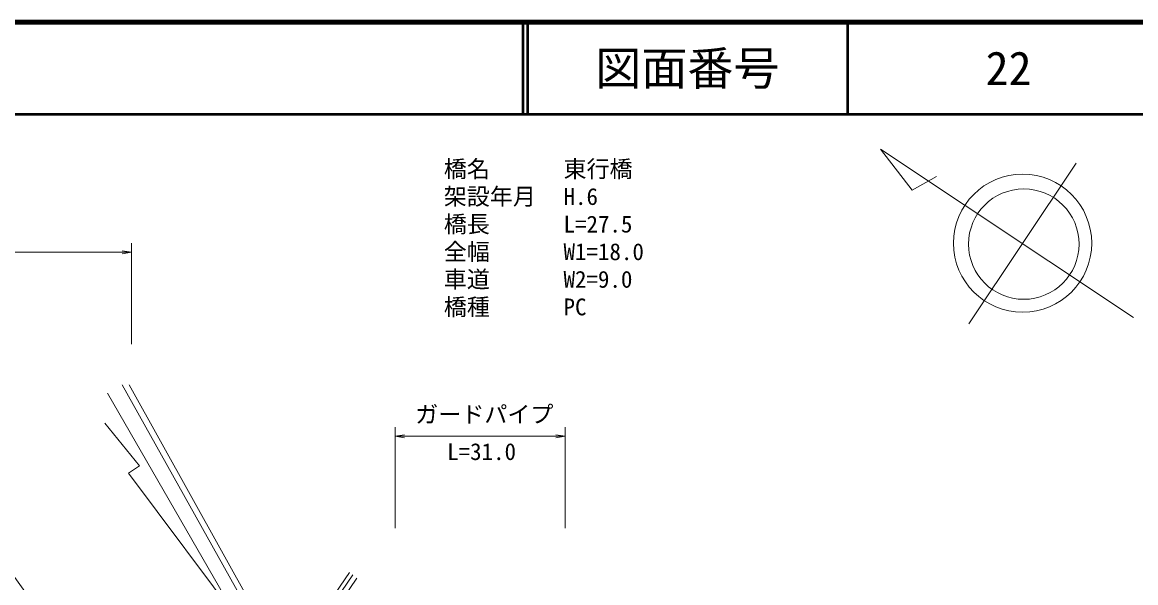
# Model space of a CAD drawing. Units: millimetres at full size, sheet at 1:1000; details may follow other scales. Extents: x 40000 to 680000, y 20000 to 380000.
# Drawn here: x 454397 to 575305, y 319075 to 380000 of the extents above; entities that cross this region are included whole.
import ezdxf
from ezdxf.enums import TextEntityAlignment as Align

# ---------------------------------------------------------------- set-up
doc = ezdxf.new("R2010")
doc.units = ezdxf.units.MM
doc.header["$LTSCALE"] = 1000
for name, color, linetype, lineweight in [('M-BGD', 7, 'Continuous', 13), ('M-BMK-SRVR', 3, 'Continuous', 13), ('M-STR-HTXT', 7, 'Continuous', 13), ('M-TTL', 2, 'Continuous', 140), ('M-TTL-LINE', 7, 'Continuous', 50), ('M-TTL-TXT', 7, 'Continuous', 13)]:
    doc.layers.add(name, color=color, linetype=linetype, lineweight=lineweight)
doc.styles.add('ＭＳ ゴシック', font='')
doc.styles.get('ＭＳ ゴシック').set_extended_font_data('MS Gothic')

# ---------------------------------------------------------------- blocks, each defined once
blk = doc.blocks.new('open_arrow')
at = {"color": 0, "linetype": 'Continuous', "lineweight": -2}
blk.add_lwpolyline([(7.5, 1.25), (0, 0), (7.5, -1.25)], dxfattribs=at)

msp = doc.modelspace()

# ---------------------------------------------------------------- linework, layer by layer
at = {"layer": 'M-BGD'}
for p, q in [((465253, 340572), (482417, 309864)), ((482899, 310232), (465989, 340572)), ((463661, 339669), (482821, 306429)), ((482791, 307880), (490736, 319576)), ((483003, 310096), (489936, 320183)), ((490310, 319950), (483281, 309732))]:
    msp.add_line(p, q, dxfattribs=at)
msp.add_lwpolyline([(430406, 333117), (426317, 330243), (439040, 312297), (452337, 321433), (464225, 304731), (478258, 314464), (465943, 330970), (467135, 331788), (463349, 336439)], dxfattribs=at)
at = {"layer": 'M-BMK-SRVR'}
for p, q in [((575066, 347905), (547577, 366221)), ((547577, 366221), (551046, 361739)), ((557176, 347207), (568821, 364684)), ((551046, 361739), (553654, 363225))]:
    msp.add_line(p, q, dxfattribs=at)
for centre, radius in [((563022, 355981), 7501), ((563148, 355886), 6000)]:
    msp.add_circle(centre, radius, dxfattribs=at)
at = {"layer": 'M-STR-HTXT'}
for p, q in [((466257, 345000), (466257, 356000)), ((407072, 355000), (466257, 355000)), ((494905, 325000), (494905, 336000)), ((494905, 335000), (513337, 335000)), ((513337, 325000), (513337, 336000))]:
    msp.add_line(p, q, dxfattribs=at)
at = {"layer": 'M-TTL'}
msp.add_line((680000, 380000), (40000, 380000), dxfattribs=at)
at = {"layer": 'M-TTL-LINE'}
for p, q in [((508747, 380000), (508747, 370000)), ((509247, 380000), (509247, 370000)), ((543997, 380000), (543997, 370000)), ((40000, 370000), (680000, 370000))]:
    msp.add_line(p, q, dxfattribs=at)

# ---------------------------------------------------------------- block references
at = {"layer": 'M-STR-HTXT', "xscale": 133, "yscale": 133, "rotation": 180}
for p in [(466257, 355000), (513337, 335000)]:
    msp.add_blockref('open_arrow', p, dxfattribs=at)
at = {"layer": 'M-STR-HTXT', "xscale": 133, "yscale": 133}
msp.add_blockref('open_arrow', (494905, 335000), dxfattribs=at)

# ---------------------------------------------------------------- texts
at = {"layer": 'M-STR-HTXT', "style": 'ＭＳ ゴシック'}
for s, p in [('橋名', (500170, 364059)), ('東行橋', (513170, 364059)), ('架設年月', (500170, 361059)), ('H.6', (513170, 361059)), ('橋長', (500170, 358059)), ('L=27.5', (513170, 358059)), ('全幅', (500170, 355059)), ('W1=18.0', (513170, 355059)), ('車道', (500170, 352059)), ('W2=9.0', (513170, 352059)), ('橋種', (500170, 349059)), ('PC', (513170, 349059))]:
    msp.add_text(s, height=1833, dxfattribs=at).set_placement(p, align=Align.MIDDLE_LEFT)
msp.add_text('ガードパイプ', height=1833, dxfattribs=at).set_placement((504568, 337384), align=Align.MIDDLE_CENTER)
msp.add_text('L=31.0', height=1833, dxfattribs=at).set_placement((504272, 331863), align=Align.BOTTOM_CENTER)
at = {"layer": 'M-TTL-TXT', "style": 'ＭＳ ゴシック'}
for s, p in [('図面番号', (526622, 375000)), ('22', (561497, 375000))]:
    msp.add_text(s, height=3666, dxfattribs=at).set_placement(p, align=Align.MIDDLE_CENTER)

doc.saveas('drawing.dxf')
